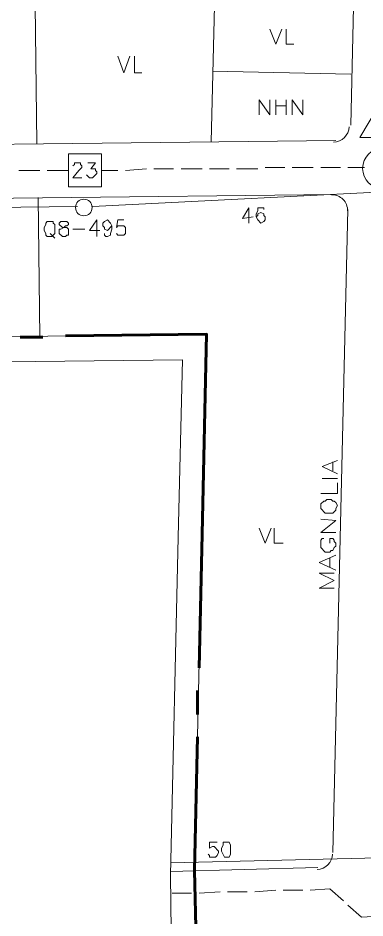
# Model space of a CAD drawing. Header units: millimetres. Extents: x 5.9 to 40.1, y 2 to 30.5.
# Drawn here: x 23.906 to 24.974, y 10.086 to 12.857 of the extents above; entities that cross this region are included whole.
import ezdxf

# ---------------------------------------------------------------- set-up
doc = ezdxf.new("R2010")
doc.units = ezdxf.units.MM
for name, color, linetype in [('PDF_0', 7, 'Continuous'), ('PDF_S31$BOUNDARY-NODE', 3, 'Continuous'), ('PDF_S31$NAME-ROAD', 7, 'Continuous'), ('PDF_S31$Passives-Splt2way', 7, 'Continuous'), ('PDF_S31$Passives-TapOffs', 7, 'Continuous'), ('PDF_S31$POLE', 7, 'Continuous'), ('PDF_S31$STRAND', 7, 'Continuous')]:
    doc.layers.add(name, color=color, linetype=linetype)
for name, color, linetype, true_color in [('PDF_S31$Actives-LineExtender', 94, 'Continuous', 0x009500), ('PDF_S31$Cable-565', 23, 'Continuous', 0xdd8a6e), ('PDF_S31$LOTS', 254, 'Continuous', 0xdcdcdc), ('PDF_S31$ROAD', 8, 'Continuous', 0x808080), ('PDF_S31$SDU', 157, 'Continuous', 0x396472)]:
    doc.layers.add(name, color=color, linetype=linetype, true_color=true_color)

msp = doc.modelspace()

# ---------------------------------------------------------------- linework, layer by layer
at = {"layer": 'PDF_0', "lineweight": 9}
msp.add_lwpolyline([(14.2654, 21.813), (14.27, 17.0795), (13.6546, 17.0795), (13.6546, 16.5521), (14.0849, 16.3115), (14.0803, 15.9228), (14.0803, 12.124), (19.8826, 12.124), (19.8826, 11.5688), (20.1787, 11.7539), (20.7848, 11.7585), (20.7895, 11.541), (21.6084, 11.541), (21.6038, 11.7724), (24.4124, 11.8047), (24.3985, 11.2588), (24.3754, 10.2177), (24.38, 9.7874), (20.0584, 9.7318), (20.0168, 3.6011), (26.1707, 3.6427), (26.1707, 9.0517), (29.0441, 9.0285)], dxfattribs=at)
at = {"layer": 'PDF_S31$Actives-LineExtender', "lineweight": 9}
msp.add_lwpolyline([(24.9584, 12.4895), (25.0417, 12.6284), (25.1157, 12.4895)], close=True, dxfattribs=at)
at = {"layer": 'PDF_S31$BOUNDARY-NODE', "lineweight": 60}
for points in [[(23.9127, 11.8742), (23.9821, 11.8742)], [(24.0515, 11.8788), (24.4864, 11.8834), (24.4726, 11.268), (24.4633, 10.8562)], [(24.4587, 10.7868), (24.4587, 10.7128)], [(24.4587, 10.6434), (24.4494, 10.2316), (24.4541, 10.0141), (25.3656, 10.0372), (25.583, 9.6717), (26.0596, 9.6717), (26.0643, 9.1303), (26.0689, 8.4594)]]:
    msp.add_lwpolyline(points, dxfattribs=at)
at = {"layer": 'PDF_S31$Cable-565', "lineweight": 13}
for points in [[(23.9728, 12.3878), (23.9081, 12.3878)], [(24.0608, 12.3878), (23.996, 12.3878)], [(24.2135, 12.3878), (24.1626, 12.3878)], [(24.3014, 12.3924), (24.2366, 12.3878)], [(24.3847, 12.3924), (24.3245, 12.3924)], [(24.4726, 12.3924), (24.4078, 12.3924)], [(24.5559, 12.3924), (24.4957, 12.3924)], [(24.6438, 12.3924), (24.579, 12.3924)], [(24.7271, 12.397), (24.6669, 12.397)], [(24.815, 12.397), (24.7502, 12.397)], [(24.8983, 12.397), (24.8381, 12.397)], [(24.9723, 12.397), (24.9214, 12.397)], [(24.6993, 10.1714), (24.6345, 10.1668)], [(24.7826, 10.1714), (24.7224, 10.1714)], [(24.9075, 10.139), (24.8659, 10.176), (24.8057, 10.1714)], [(24.4402, 10.1622), (24.38, 10.1622)], [(24.5281, 10.1668), (24.4633, 10.1622)], [(24.6114, 10.1668), (24.5512, 10.1668)], [(25.0324, 10.0928), (24.963, 10.0881), (24.9214, 10.1251)]]:
    msp.add_lwpolyline(points, dxfattribs=at)
at = {"layer": 'PDF_S31$LOTS', "lineweight": 0}
for points in [[(24.5003, 12.4757), (24.5373, 13.9841), (24.963, 13.9748)], [(23.9636, 12.471), (23.959, 12.8967)], [(24.9306, 12.6839), (24.505, 12.6931)], [(23.9682, 12.3045), (23.9728, 11.8742)], [(24.4494, 10.2316), (24.4864, 11.8834), (21.5529, 11.8464)]]:
    msp.add_lwpolyline(points, dxfattribs=at)
at = {"layer": 'PDF_S31$NAME-ROAD', "lineweight": 9}
for points in [[(24.889, 11.4531), (24.8427, 11.4762), (24.889, 11.4947)], [(24.8751, 11.4901), (24.8751, 11.4624)], [(24.889, 11.4253), (24.889, 11.3929), (24.8381, 11.3929)], [(24.889, 11.4392), (24.8427, 11.4392)], [(24.8844, 11.2726), (24.8381, 11.2726), (24.8844, 11.3097), (24.8381, 11.3143)], [(24.8659, 11.2403), (24.8659, 11.2541), (24.8751, 11.2541), (24.8797, 11.2495), (24.8797, 11.2449), (24.8844, 11.2403), (24.8844, 11.231), (24.8797, 11.2264), (24.8751, 11.2171), (24.8705, 11.2171), (24.8659, 11.2125), (24.852, 11.2125), (24.8381, 11.2264), (24.8381, 11.2495), (24.8427, 11.2541), (24.8474, 11.2541)], [(24.8844, 11.157), (24.8335, 11.1801), (24.8844, 11.2032)], [(24.8659, 11.194), (24.8659, 11.1662)], [(24.8797, 11.1014), (24.8335, 11.1014), (24.8797, 11.1246), (24.8335, 11.1477), (24.8797, 11.1477)]]:
    msp.add_lwpolyline(points, dxfattribs=at)
msp.add_lwpolyline([(24.8381, 11.3467), (24.8381, 11.3606), (24.8474, 11.3698), (24.852, 11.3698), (24.8566, 11.3744), (24.8705, 11.3744), (24.8751, 11.3698), (24.8797, 11.3698), (24.8844, 11.3652), (24.889, 11.3559), (24.8844, 11.3467), (24.8844, 11.342), (24.8751, 11.3328), (24.852, 11.3328)], close=True, dxfattribs=at)
at = {"layer": 'PDF_S31$Passives-Splt2way', "lineweight": 9}
msp.add_circle((25.0293, 12.394), 0.0625, dxfattribs=at)
at = {"layer": 'PDF_S31$Passives-TapOffs', "lineweight": 9}
msp.add_lwpolyline([(24.0608, 12.4387), (24.1626, 12.4387), (24.1626, 12.3369), (24.0608, 12.3369)], close=True, dxfattribs=at)
for points in [[(24.1024, 12.3646), (24.0746, 12.3646), (24.0932, 12.3878), (24.1024, 12.397), (24.1024, 12.4016), (24.0978, 12.4063), (24.0978, 12.4109), (24.0793, 12.4109), (24.0793, 12.4063), (24.0746, 12.4016)], [(24.1209, 12.4109), (24.144, 12.4109), (24.1302, 12.3924), (24.144, 12.3924), (24.144, 12.3878), (24.1487, 12.3831), (24.1487, 12.3785), (24.1348, 12.3646), (24.1255, 12.3646), (24.1163, 12.3739)]]:
    msp.add_lwpolyline(points, dxfattribs=at)
at = {"layer": 'PDF_S31$POLE', "lineweight": 0}
for points in [[(23.996, 12.2304), (24.0145, 12.2304), (24.0145, 12.2258), (24.0191, 12.2212), (24.0191, 12.1934), (24.0099, 12.1842), (23.996, 12.1842), (23.9914, 12.1888), (23.9914, 12.1934), (23.9867, 12.2027), (23.9867, 12.2119), (23.9914, 12.2212), (23.9914, 12.2258)], [(24.0376, 12.2304), (24.0561, 12.2304), (24.0608, 12.2258), (24.0608, 12.2212), (24.0561, 12.2166), (24.0515, 12.2166), (24.0469, 12.2119), (24.0376, 12.2073), (24.033, 12.2073), (24.033, 12.1934), (24.0423, 12.1842), (24.0515, 12.1842), (24.0561, 12.1888), (24.0608, 12.1888), (24.0608, 12.2073), (24.0561, 12.2119), (24.0423, 12.2119), (24.033, 12.2212), (24.033, 12.2258)]]:
    msp.add_lwpolyline(points, close=True, dxfattribs=at)
for points in [[(24.1579, 12.2027), (24.1255, 12.2027), (24.1487, 12.2351), (24.1487, 12.1842)], [(24.1949, 12.2166), (24.1811, 12.2027), (24.1718, 12.2073), (24.1718, 12.2119), (24.1672, 12.2166), (24.1672, 12.2258), (24.1718, 12.2304), (24.1811, 12.2351), (24.1903, 12.2258), (24.1949, 12.2166), (24.1949, 12.2073), (24.1903, 12.1934), (24.1903, 12.1888), (24.1811, 12.1842), (24.1764, 12.1842), (24.1718, 12.1888), (24.1718, 12.1934)], [(24.2088, 12.1934), (24.2135, 12.1888), (24.232, 12.1888), (24.2366, 12.1934), (24.2366, 12.2119), (24.232, 12.2166), (24.2135, 12.2166), (24.2088, 12.2119), (24.2135, 12.2351), (24.232, 12.2351)], [(24.0191, 12.1795), (24.0052, 12.1934)], [(24.1117, 12.2073), (24.0746, 12.2073)]]:
    msp.add_lwpolyline(points, dxfattribs=at)
msp.add_circle((24.1085, 12.2736), 0.0255, dxfattribs=at)
at = {"layer": 'PDF_S31$ROAD', "lineweight": 0}
for points in [[(24.9306, 12.5266), (25.0278, 16.8482)], [(24.8844, 12.4803), (22.904, 12.4572)], [(24.8751, 12.3137), (21.2984, 12.2721)], [(24.8751, 10.2871), (24.9214, 12.2675)], [(24.8288, 10.2408), (24.3757, 10.2293)]]:
    msp.add_lwpolyline(points, dxfattribs=at)
for centre, start, end in [((24.8766, 12.5235), 270.6591, 358.6652), ((24.872, 12.2644), 358.6651, 90.6593), ((24.8257, 10.284), 271.4887, 358.6651)]:
    msp.add_arc(centre, 0.0486, start, end, dxfattribs=at)
at = {"layer": 'PDF_S31$SDU', "lineweight": 0}
for points in [[(24.7178, 12.8227), (24.6993, 12.7764), (24.6808, 12.8227)], [(24.7548, 12.7764), (24.7317, 12.7764), (24.7317, 12.8227)], [(24.2505, 12.7394), (24.232, 12.6885), (24.2135, 12.7394)], [(24.2875, 12.6885), (24.2644, 12.6885), (24.2644, 12.7394)], [(24.6484, 12.559), (24.6484, 12.6052), (24.6808, 12.559), (24.6808, 12.6052)], [(24.6993, 12.559), (24.6993, 12.6052)], [(24.7317, 12.5867), (24.6993, 12.5867)], [(24.7317, 12.559), (24.7317, 12.6052)], [(24.7502, 12.559), (24.7502, 12.6052), (24.7826, 12.559), (24.7826, 12.6052)], [(24.6854, 11.2865), (24.6669, 11.2403), (24.6484, 11.2865)], [(24.7224, 11.2403), (24.6947, 11.2403), (24.6947, 11.2865)]]:
    msp.add_lwpolyline(points, dxfattribs=at)
at = {"layer": 'PDF_S31$STRAND', "color": 254, "lineweight": 0, "true_color": 0xdcdcdc}
for points in [[(25.1527, 12.3276), (24.1348, 12.2767)], [(24.0885, 12.2767), (22.9549, 12.2628)], [(25.1018, 10.2732), (24.3762, 10.2553)]]:
    msp.add_lwpolyline(points, dxfattribs=at)
at = {"layer": 'PDF_S31$STRAND', "lineweight": 0}
for points in [[(24.6299, 12.2443), (24.5975, 12.2397), (24.616, 12.2721), (24.616, 12.2258)], [(24.6391, 12.2443), (24.6391, 12.2536), (24.6438, 12.2628), (24.6438, 12.2721), (24.6623, 12.2721), (24.6623, 12.2675)], [(24.4911, 10.2825), (24.4957, 10.2778), (24.4957, 10.2732), (24.5142, 10.2732), (24.5188, 10.2778), (24.5235, 10.2871), (24.5235, 10.2917), (24.5096, 10.3056), (24.505, 10.3056), (24.4957, 10.301), (24.4957, 10.3195), (24.5188, 10.3195)]]:
    msp.add_lwpolyline(points, dxfattribs=at)
for points in [[(24.6438, 12.2489), (24.6438, 12.2536), (24.653, 12.2582), (24.6623, 12.2536), (24.6623, 12.2489), (24.6669, 12.2443), (24.6669, 12.2351), (24.6623, 12.2304), (24.653, 12.2258), (24.6438, 12.2351), (24.6391, 12.2443)], [(24.5373, 10.3195), (24.5559, 10.3195), (24.5605, 10.3102), (24.5605, 10.2825), (24.5559, 10.2732), (24.542, 10.2732), (24.5327, 10.2917), (24.5327, 10.301), (24.5373, 10.3102)]]:
    msp.add_lwpolyline(points, close=True, dxfattribs=at)

doc.saveas('drawing.dxf')
